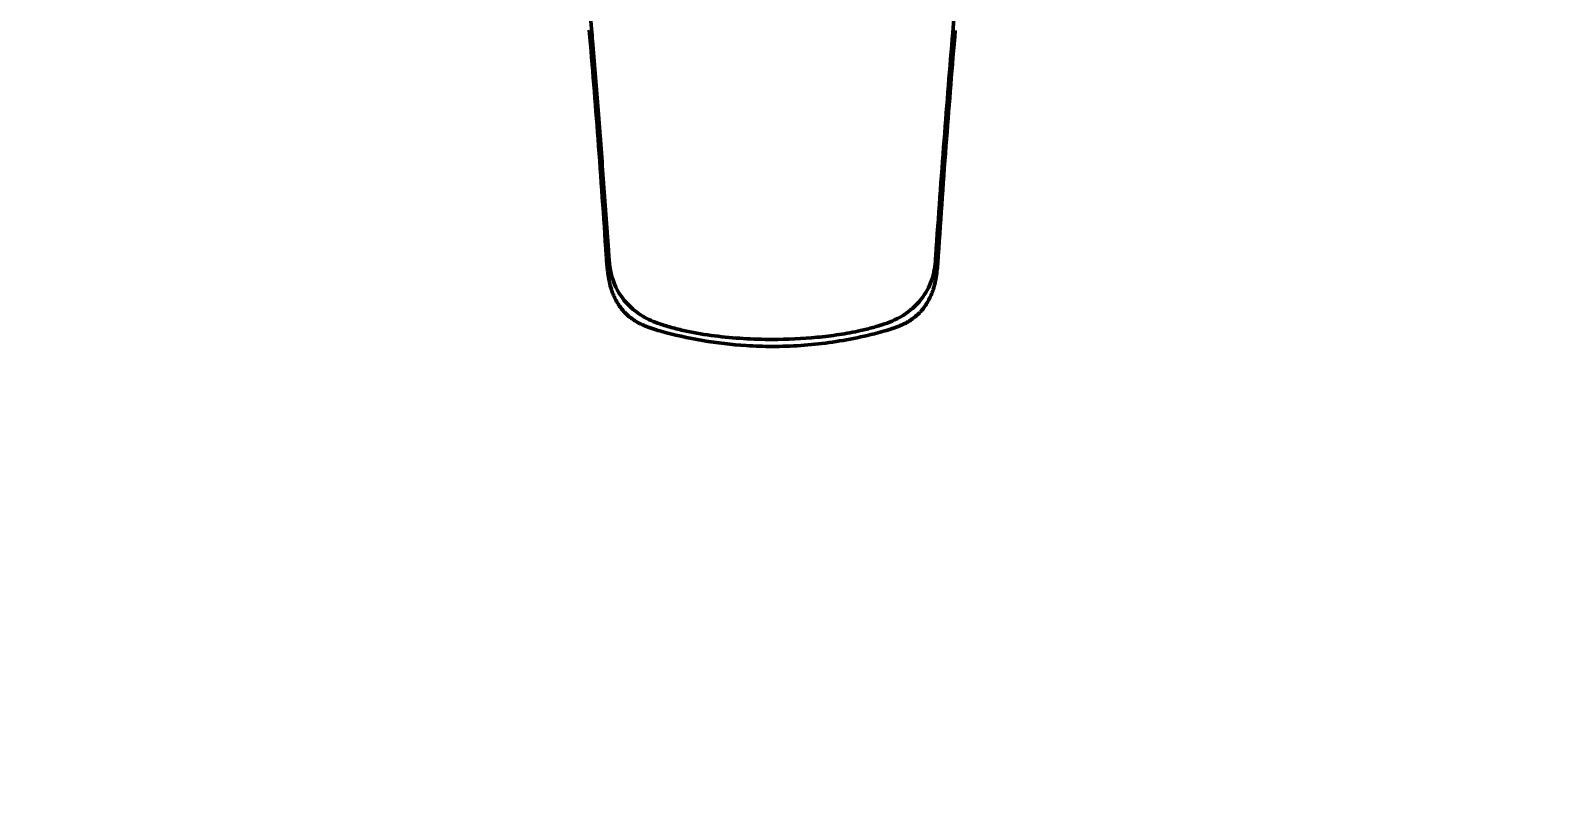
# Model space of a CAD drawing. Header units: feet. Extents: x -17 to 1389, y -162 to 787.
# Drawn here: x 440.93 to 446.91, y 68.39 to 71.42 of the extents above; entities that cross this region are included whole.
import ezdxf

# ---------------------------------------------------------------- set-up
doc = ezdxf.new("R2010")
doc.units = ezdxf.units.FT
doc.header["$MEASUREMENT"] = 0
doc.layers.add('G-ANNO-TEXT', color=1, linetype='Continuous')
doc.layers.add('Visible (ANSI)', color=7, linetype='Continuous', lineweight=50)
doc.styles.add('NEI-A', font='arial.ttf')
doc.dimstyles.new('NEI-A', dxfattribs={"dimtxt": 0.1, "dimasz": 0.125, "dimexe": 0.0625, "dimexo": 0.0625, "dimgap": 0.0625, "dimtad": 0, "dimtih": 1, "dimtoh": 1, "dimdec": 4, "dimzin": 3, "dimdsep": 46, "dimlunit": 4, "dimtxsty": 'NEI-A', "dimcen": 0, "dimadec": 0, "dimazin": 0, "dimtfac": 0.75, "dimtdec": 4, "dimtofl": 0, "dimtmove": 0, "dimatfit": 3, "dimfxl": 1, "dimfrac": 1, "dimtolj": 1, "dimtzin": 0, "dimarcsym": 0})

# ---------------------------------------------------------------- blocks, each defined once
blk = doc.blocks.new('DS-SA11FRN')
at = {"layer": 'Visible (ANSI)'}
blk.add_ellipse((-0.2579, -4.0008), major_axis=(-0.2974, -0.4179), ratio=0.607803, start_param=5.922775, end_param=6.042663, dxfattribs=at)
for points, knots in [([(-0.6444, -4.1731), (-0.6661, -3.8605), (-0.7043, -3.3632), (-0.7432, -2.9232), (-0.7591, -2.7527)], [0, 0, 0, 0, 0.590465, 0.9999941, 0.9999941, 0.9999941, 0.9999941]), ([(0.6444, -4.1731), (0.6449, -4.1656), (0.6455, -4.1581), (0.646, -4.1506), (0.6525, -4.0568), (0.6592, -3.9632), (0.6661, -3.8697), (0.6728, -3.7796), (0.6796, -3.6896), (0.6867, -3.5997), (0.6934, -3.5132), (0.7004, -3.4269), (0.7075, -3.3407), (0.7088, -3.3249), (0.7101, -3.309), (0.7114, -3.2932), (0.7148, -3.2533), (0.7181, -3.2134), (0.7215, -3.1736), (0.7271, -3.1082), (0.7328, -3.0429), (0.7386, -2.9778), (0.7453, -2.9026), (0.7521, -2.8277), (0.7591, -2.7527)], [0.0000005, 0.0000005, 0.0000005, 0.0000005, 0.0156906, 0.0156906, 0.0156906, 0.2119355, 0.2119355, 0.2119355, 0.4012207, 0.4012207, 0.4012207, 0.5834181, 0.5834181, 0.5834181, 0.6169323, 0.6169323, 0.6169323, 0.70136, 0.70136, 0.70136, 0.8399765, 0.8399765, 0.8399765, 0.9999947, 0.9999947, 0.9999947, 0.9999947]), ([(-0.6543, -4.1734), (-0.6643, -4.0196), (-0.6751, -3.8655), (-0.6868, -3.712), (-0.6976, -3.5697), (-0.7091, -3.4268), (-0.7213, -3.2847)], [-2.258527, -2.258527, -2.258527, -2.258527, -1.086648, -1.086648, -1.086648, 0, 0, 0, 0]), ([(0.6543, -4.1735), (0.6643, -4.0197), (0.6751, -3.8656), (0.6868, -3.712), (0.6976, -3.5698), (0.7091, -3.4272), (0.7213, -3.2853), (0.7213, -3.2851), (0.7213, -3.2849), (0.7213, -3.2847)], [0, 0, 0, 0, 1.174528, 1.174528, 1.174528, 2.262321, 2.262321, 2.262321, 2.263771, 2.263771, 2.263771, 2.263771]), ([(-0.6493, -4.2323), (-0.6503, -4.2239), (-0.6511, -4.2155), (-0.6518, -4.2072), (-0.6523, -4.2014), (-0.6528, -4.1957), (-0.6531, -4.1901), (-0.6535, -4.1845), (-0.6539, -4.1789), (-0.6543, -4.1734)], [0.0000008, 0.0000008, 0.0000008, 0.0000008, 0.4203928, 0.4203928, 0.4203928, 0.709948, 0.709948, 0.709948, 0.9999177, 0.9999177, 0.9999177, 0.9999177]), ([(-0.4436, -4.441), (-0.4667, -4.433), (-0.4962, -4.4215), (-0.5518, -4.3828), (-0.5747, -4.361), (-0.6105, -4.3118), (-0.6228, -4.2868), (-0.6353, -4.2458), (-0.6382, -4.232), (-0.6424, -4.2021), (-0.6434, -4.1879), (-0.6444, -4.1731)], [0, 0, 0, 0, 0.1958708, 0.1958708, 0.3558853, 0.3558853, 0.5079657, 0.5079657, 0.5865016, 0.5865016, 0.6665387, 0.6665387, 0.6665387, 0.6665387]), ([(0.6444, -4.1731), (0.6431, -4.1916), (0.6419, -4.2103), (0.6353, -4.2456), (0.6307, -4.2641), (0.6088, -4.316), (0.5897, -4.3434), (0.5532, -4.3803), (0.5347, -4.3963), (0.4888, -4.4236), (0.4675, -4.4327), (0.4436, -4.441)], [0.0000005, 0.0000005, 0.0000005, 0.0000005, 0.1417697, 0.1417697, 0.2482906, 0.2482906, 0.4121093, 0.4121093, 0.508445, 0.508445, 0.5905676, 0.5905676, 0.5905676, 0.5905676]), ([(0.6493, -4.2323), (0.6503, -4.2239), (0.6511, -4.2155), (0.6518, -4.2072), (0.6523, -4.2015), (0.6527, -4.1958), (0.6531, -4.1901), (0.6535, -4.1846), (0.6539, -4.179), (0.6543, -4.1735)], [0.0000015, 0.0000015, 0.0000015, 0.0000015, 0.4282052, 0.4282052, 0.4282052, 0.7176022, 0.7176022, 0.7176022, 1, 1, 1, 1]), ([(-0.6258, -4.3281), (-0.6283, -4.3221), (-0.6306, -4.316), (-0.6327, -4.3097), (-0.6332, -4.3083), (-0.6337, -4.3069), (-0.6341, -4.3055), (-0.6372, -4.296), (-0.6398, -4.2862), (-0.642, -4.2763), (-0.6422, -4.2752), (-0.6425, -4.2741), (-0.6427, -4.273), (-0.6449, -4.2627), (-0.6466, -4.2523), (-0.6481, -4.2418), (-0.6482, -4.2412), (-0.6482, -4.2406), (-0.6483, -4.24), (-0.6487, -4.2374), (-0.649, -4.2349), (-0.6493, -4.2323)], [0.0000002, 0.0000002, 0.0000002, 0.0000002, 0.2027422, 0.2027422, 0.2027422, 0.2481165, 0.2481165, 0.2481165, 0.5533281, 0.5533281, 0.5533281, 0.5880828, 0.5880828, 0.5880828, 0.9039139, 0.9039139, 0.9039139, 0.9222313, 0.9222313, 0.9222313, 1, 1, 1, 1]), ([(0.6258, -4.3281), (0.6283, -4.3221), (0.6307, -4.3159), (0.6327, -4.3097), (0.6332, -4.3083), (0.6337, -4.3069), (0.6341, -4.3055), (0.6372, -4.2959), (0.6398, -4.2861), (0.642, -4.2763), (0.6422, -4.2752), (0.6425, -4.2741), (0.6427, -4.273), (0.6449, -4.2626), (0.6466, -4.2522), (0.6481, -4.2418), (0.6482, -4.2412), (0.6483, -4.2406), (0.6483, -4.24), (0.6487, -4.2374), (0.649, -4.2349), (0.6493, -4.2323)], [0, 0, 0, 0, 0.196782, 0.196782, 0.196782, 0.241346, 0.241346, 0.241346, 0.545992, 0.545992, 0.545992, 0.580983, 0.580983, 0.580983, 0.902228, 0.902228, 0.902228, 0.92062, 0.92062, 0.92062, 1, 1, 1, 1]), ([(-0.5797, -4.3981), (-0.5814, -4.3965), (-0.583, -4.3948), (-0.5845, -4.3931), (-0.5913, -4.3858), (-0.5976, -4.3779), (-0.6033, -4.3696), (-0.604, -4.3686), (-0.6047, -4.3676), (-0.6054, -4.3666), (-0.606, -4.3656), (-0.6066, -4.3646), (-0.6073, -4.3636)], [0, 0, 0, 0, 0.157791, 0.157791, 0.157791, 0.839228, 0.839228, 0.839228, 0.921474, 0.921474, 0.921474, 1, 1, 1, 1]), ([(0.5797, -4.3981), (0.5814, -4.3965), (0.583, -4.3948), (0.5845, -4.3931), (0.5913, -4.3858), (0.5976, -4.3779), (0.6033, -4.3696), (0.604, -4.3686), (0.6047, -4.3676), (0.6054, -4.3666), (0.606, -4.3656), (0.6066, -4.3646), (0.6073, -4.3636)], [0, 0, 0, 0, 0.1570292, 0.1570292, 0.1570292, 0.8382199, 0.8382199, 0.8382199, 0.9209015, 0.9209015, 0.9209015, 0.9999952, 0.9999952, 0.9999952, 0.9999952]), ([(0.6073, -4.3636), (0.6119, -4.3564), (0.6161, -4.3488), (0.6206, -4.3397), (0.6212, -4.3384), (0.6232, -4.3341), (0.6245, -4.3311), (0.6258, -4.3281)], [0, 0, 0, 0, 0.646453, 0.646453, 0.757876, 0.757876, 1, 1, 1, 1]), ([(-0.5445, -4.4268), (-0.5495, -4.4235), (-0.5543, -4.4201), (-0.559, -4.4165), (-0.5592, -4.4163), (-0.5595, -4.4161), (-0.5597, -4.4159), (-0.5668, -4.4104), (-0.5734, -4.4045), (-0.5797, -4.3981)], [0.0000021, 0.0000021, 0.0000021, 0.0000021, 0.3901157, 0.3901157, 0.3901157, 0.4115144, 0.4115144, 0.4115144, 0.9999972, 0.9999972, 0.9999972, 0.9999972]), ([(-0.4432, -4.469), (-0.4529, -4.4663), (-0.4629, -4.4633), (-0.473, -4.46), (-0.4733, -4.4599), (-0.4736, -4.4598), (-0.474, -4.4597), (-0.4837, -4.4564), (-0.4935, -4.4528), (-0.5031, -4.4487), (-0.5034, -4.4486), (-0.5038, -4.4484), (-0.5042, -4.4482), (-0.5141, -4.444), (-0.5238, -4.4392), (-0.5331, -4.4338), (-0.537, -4.4316), (-0.5408, -4.4292), (-0.5445, -4.4268)], [0, 0, 0, 0, 0.289848, 0.289848, 0.289848, 0.299272, 0.299272, 0.299272, 0.579701, 0.579701, 0.579701, 0.590874, 0.590874, 0.590874, 0.879935, 0.879935, 0.879935, 1, 1, 1, 1]), ([(0.4432, -4.469), (0.4531, -4.4662), (0.4631, -4.4633), (0.473, -4.46), (0.4733, -4.4599), (0.4736, -4.4598), (0.474, -4.4597), (0.4838, -4.4564), (0.4935, -4.4528), (0.5031, -4.4487), (0.5034, -4.4486), (0.5038, -4.4484), (0.5042, -4.4482), (0.5141, -4.444), (0.5238, -4.4392), (0.5331, -4.4338), (0.537, -4.4316), (0.5408, -4.4292), (0.5445, -4.4268)], [0, 0, 0, 0, 0.283323, 0.283323, 0.283323, 0.292689, 0.292689, 0.292689, 0.574119, 0.574119, 0.574119, 0.585385, 0.585385, 0.585385, 0.87808, 0.87808, 0.87808, 1, 1, 1, 1]), ([(0.5445, -4.4268), (0.5495, -4.4235), (0.5543, -4.4201), (0.5592, -4.4163), (0.5595, -4.4161), (0.5668, -4.4104), (0.5735, -4.4045), (0.5797, -4.3981)], [0.0000012, 0.0000012, 0.0000012, 0.0000012, 0.390273, 0.390273, 0.4116686, 0.4116686, 0.9999926, 0.9999926, 0.9999926, 0.9999926]), ([(-0.4436, -4.441), (-0.4283, -4.4463), (-0.4126, -4.4511), (-0.3807, -4.4599), (-0.3646, -4.4639), (-0.3483, -4.4675)], [0, 0, 0, 0, 0.1308234, 0.1308234, 0.2616452, 0.2616452, 0.2616452, 0.2616452]), ([(-0.4432, -4.469), (-0.3712, -4.4894), (-0.2978, -4.5046), (-0.1496, -4.5249), (-0.0748, -4.53), (0, -4.53)], [-1.139849, -1.139849, -1.139849, -1.139849, -0.569908, -0.569908, 0, 0, 0, 0]), ([(-0.3483, -4.4675), (-0.3206, -4.4737), (-0.2922, -4.479), (-0.2348, -4.4878), (-0.2058, -4.4913), (-0.1189, -4.4996), (-0.059, -4.5024), (0, -4.5024)], [0.000001, 0.000001, 0.000001, 0.000001, 0.2227157, 0.2227157, 0.4450374, 0.4450374, 0.8900563, 0.8900563, 0.8900563, 0.8900563]), ([(0.4436, -4.441), (0.4266, -4.4469), (0.4092, -4.4522), (0.3739, -4.4617), (0.356, -4.466), (0.3018, -4.4775), (0.265, -4.4836), (0.1901, -4.4932), (0.1521, -4.4967), (0.0763, -4.5012), (0.0381, -4.5024), (0, -4.5024)], [-1.163999, -1.163999, -1.163999, -1.163999, -1.017988, -1.017988, -0.871919, -0.871919, -0.580147, -0.580147, -0.290122, -0.290122, 0, 0, 0, 0]), ([(0.4432, -4.469), (0.3322, -4.5004), (0.2177, -4.5196), (0.0684, -4.5289), (0.0342, -4.53), (0, -4.53)], [0, 0, 0, 0, 0.879034, 0.879034, 1.139732, 1.139732, 1.139732, 1.139732])]:
    blk.add_open_spline(points, degree=3, knots=knots, dxfattribs=at)
blk = doc.blocks.new('*D15')
at = {"layer": 'Defpoints', "color": 0, "transparency": 16777216}
for p in [(452.8959, 98.5691), (340.9765, 34.9763), (452.8959, 34.9763)]:
    blk.add_point(p, dxfattribs=at)
at = {"layer": 'G-ANNO-TEXT', "color": 0, "lineweight": -2, "transparency": 16777216}
for p, q in [((340.9765, 35.0388), (340.9765, 98.6316)), ((452.8959, 35.0388), (452.8959, 98.6316)), ((341.9765, 98.5691), (395.5302, 98.5691)), ((451.8959, 98.5691), (398.3421, 98.5691))]:
    blk.add_line(p, q, dxfattribs=at)
at = {"layer": 'G-ANNO-TEXT', "color": 0, "transparency": 16777216}
for points in [[(341.9765, 98.7358), (341.9765, 98.4024), (340.9765, 98.5691)], [(451.8959, 98.7358), (451.8959, 98.4024), (452.8959, 98.5691)]]:
    blk.add_solid(points, dxfattribs=at)
at = {"layer": 'G-ANNO-TEXT', "color": 0, "transparency": 16777216, "insert": (396.9362, 98.5691), "char_height": 1, "attachment_point": 5, "style": 'NEI-A'}
blk.add_mtext('\\A1;TBD', dxfattribs=at)

msp = doc.modelspace()

# ---------------------------------------------------------------- block references
at = {"layer": 'Visible (ANSI)', "xscale": -1}
msp.add_blockref('DS-SA11FRN', (443.85098, 74.70556), dxfattribs=at)

# ---------------------------------------------------------------- dimensions: what is measured, and where the dimension line sits
at = {"layer": 'G-ANNO-TEXT'}
dim = msp.add_linear_dim(base=(452.89588, 98.56909), p1=(340.9765, 34.97633), p2=(452.89588, 34.97633), angle=180, text='TBD', dimstyle='NEI-A', override={"dimtxt": 1, "dimasz": 1}, dxfattribs=at)
dim.commit()
dim.dimension.update_dxf_attribs({"geometry": '*D15', "text_midpoint": (396.93619, 98.56909)})

doc.saveas('drawing.dxf')
